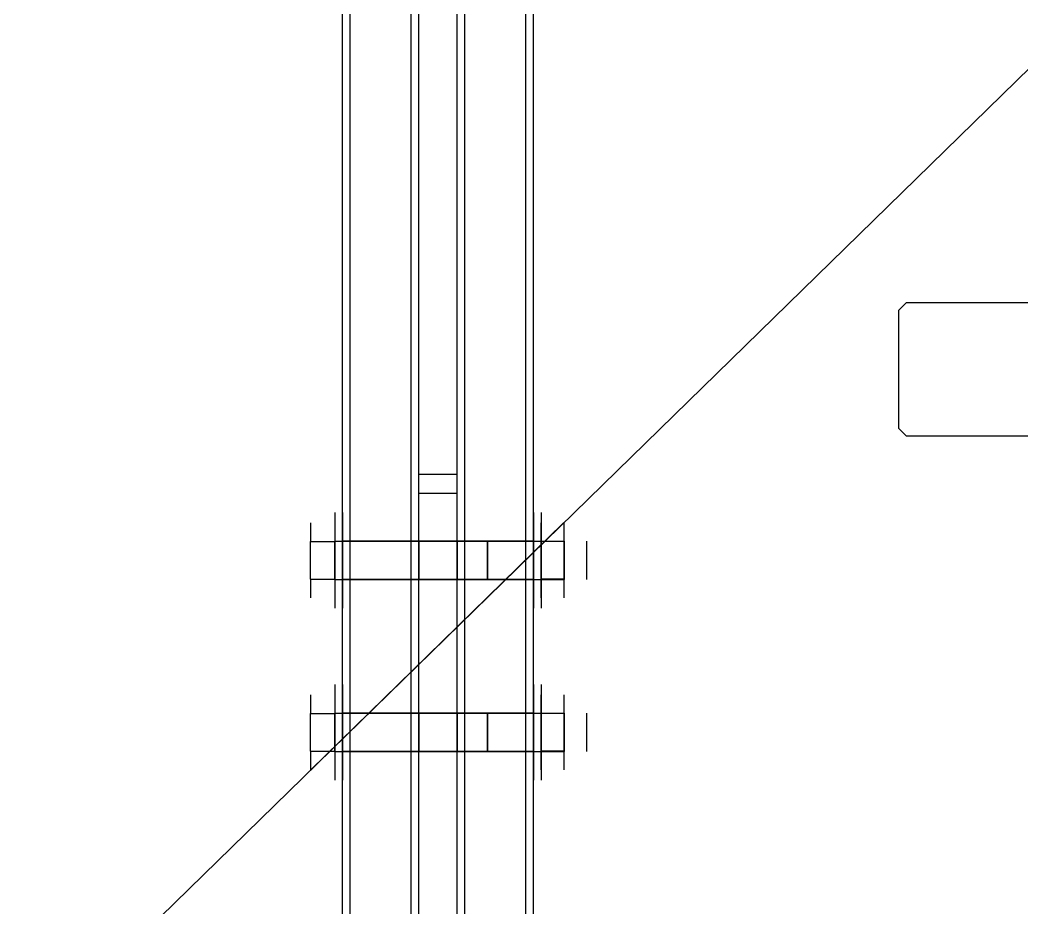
# Model space of a CAD drawing. Extents: x 0 to 2438, y 0 to 2056.
# Drawn here: x 377.6 to 508.7, y 211.9 to 328.1 of the extents above; entities that cross this region are included whole.
import ezdxf

# ---------------------------------------------------------------- set-up
doc = ezdxf.new("R2010")
doc.units = 0
doc.layers.get('0').update_dxf_attribs({"linetype": 'CONTINUOUS'})

msp = doc.modelspace()

# ---------------------------------------------------------------- linework, layer by layer
at = {"color": 253}
for p, q in [((377.575, 192.845), (1132.58, 929.869)), ((377.575, 192.845), (1108.26, 906.134)), ((377.575, 192.845), (1108.26, 906.134)), ((419.77, 102.133), (419.77, 650.134)), ((420.772, 102.133), (420.772, 650.134)), ((428.77, 102.133), (428.77, 650.134)), ((429.772, 102.133), (429.772, 650.134)), ((434.77, 102.133), (434.77, 650.134)), ((435.772, 102.133), (435.772, 650.134)), ((443.77, 102.133), (443.77, 650.134)), ((444.772, 102.133), (444.772, 650.134)), ((493.575, 291.133), (492.577, 290.134)), ((493.575, 291.133), (492.577, 290.134)), ((493.575, 291.133), (606.577, 291.133)), ((493.575, 291.133), (606.577, 291.133)), ((492.577, 274.633), (492.577, 290.134)), ((492.577, 274.633), (492.577, 290.134)), ((493.575, 273.633), (492.577, 274.633)), ((493.575, 273.633), (492.577, 274.633)), ((606.577, 273.633), (493.575, 273.633)), ((606.577, 273.633), (493.575, 273.633)), ((429.772, 266.134), (429.772, 268.633)), ((429.772, 266.134), (429.772, 268.633)), ((434.77, 268.633), (429.772, 268.633)), ((434.77, 266.134), (434.77, 268.633)), ((429.772, 208.633), (429.772, 266.134)), ((434.77, 266.134), (429.772, 266.134)), ((429.772, 113.633), (429.772, 266.134)), ((434.77, 208.633), (434.77, 266.134)), ((418.772, 263.633), (418.772, 251.134)), ((419.77, 257.383), (419.77, 263.633)), ((419.77, 263.633), (419.77, 251.134)), ((444.772, 257.383), (444.772, 263.633)), ((444.772, 263.633), (444.772, 251.134)), ((445.77, 263.633), (445.77, 251.134)), ((415.572, 262.292), (415.572, 259.837)), ((418.772, 262.292), (418.772, 259.837)), ((418.772, 262.292), (418.772, 259.837)), ((434.77, 248.679), (448.716, 262.292)), ((445.77, 259.837), (445.77, 262.292)), ((445.77, 259.837), (445.77, 262.292)), ((448.772, 259.837), (448.772, 262.292)), ((415.572, 254.93), (415.572, 259.837)), ((415.572, 259.837), (418.772, 259.837)), ((418.772, 257.383), (418.772, 259.883)), ((418.772, 259.883), (418.772, 254.883)), ((418.772, 259.837), (418.772, 259.883)), ((418.772, 259.883), (418.772, 259.837)), ((418.772, 259.883), (419.77, 259.883)), ((418.772, 259.883), (438.771, 259.883)), ((418.772, 259.837), (418.772, 259.026)), ((418.772, 259.026), (418.772, 259.837)), ((418.772, 254.93), (418.772, 259.837)), ((418.772, 254.93), (418.772, 259.837)), ((419.77, 257.383), (419.77, 259.883)), ((419.77, 259.883), (419.77, 254.883)), ((419.77, 257.383), (419.77, 259.883)), ((419.77, 259.883), (419.77, 254.883)), ((429.772, 259.883), (419.77, 259.883)), ((429.772, 257.383), (429.772, 259.883)), ((429.772, 259.883), (429.772, 254.883)), ((429.772, 257.383), (429.772, 259.883)), ((429.772, 259.883), (429.772, 254.883)), ((434.77, 259.883), (429.772, 259.883)), ((434.77, 257.383), (434.77, 259.883)), ((434.77, 259.883), (434.77, 254.883)), ((434.77, 257.383), (434.77, 259.883)), ((434.77, 259.883), (434.77, 254.883)), ((444.772, 259.883), (434.77, 259.883)), ((438.771, 254.883), (438.771, 259.883)), ((438.771, 259.883), (438.771, 257.383)), ((438.771, 259.883), (448.772, 259.883)), ((444.772, 257.383), (444.772, 259.883)), ((444.772, 259.883), (444.772, 254.883)), ((444.772, 257.383), (444.772, 259.883)), ((444.772, 259.883), (444.772, 254.883)), ((444.772, 259.883), (445.77, 259.883)), ((445.77, 257.383), (445.77, 259.883)), ((445.77, 259.883), (445.77, 254.883)), ((445.77, 257.383), (445.77, 259.883)), ((445.77, 259.883), (445.77, 254.883)), ((445.77, 259.883), (448.772, 259.883)), ((445.77, 259.837), (445.77, 254.93)), ((448.772, 259.837), (445.77, 259.837)), ((445.77, 259.837), (445.77, 254.93)), ((448.772, 257.383), (448.772, 259.883)), ((448.772, 259.883), (448.772, 254.883)), ((448.772, 259.837), (448.772, 254.93)), ((451.771, 254.883), (451.771, 259.883)), ((418.772, 259.026), (418.772, 258.196)), ((418.772, 258.196), (418.772, 259.026)), ((418.772, 258.196), (418.772, 257.383)), ((418.772, 256.571), (418.772, 258.196)), ((418.772, 254.883), (418.772, 257.383)), ((418.772, 257.383), (418.772, 256.571)), ((419.77, 251.134), (419.77, 257.383)), ((419.77, 254.883), (419.77, 257.383)), ((419.77, 254.883), (419.77, 257.383)), ((429.772, 254.883), (429.772, 257.383)), ((429.772, 254.883), (429.772, 257.383)), ((434.77, 254.883), (434.77, 257.383)), ((434.77, 254.883), (434.77, 257.383)), ((438.771, 257.383), (438.771, 254.883)), ((444.772, 251.134), (444.772, 257.383)), ((444.772, 254.883), (444.772, 257.383)), ((444.772, 254.883), (444.772, 257.383)), ((445.77, 254.883), (445.77, 257.383)), ((445.77, 254.883), (445.77, 257.383)), ((448.772, 254.883), (448.772, 257.383)), ((418.772, 255.742), (418.772, 256.571)), ((418.772, 256.571), (418.772, 255.742)), ((418.772, 254.93), (418.772, 255.742)), ((418.772, 255.742), (418.772, 254.93)), ((415.572, 254.93), (415.572, 252.476)), ((415.572, 254.93), (418.772, 254.93)), ((418.772, 254.93), (418.772, 254.883)), ((418.772, 254.883), (418.772, 254.93)), ((418.772, 254.93), (418.772, 252.476)), ((418.772, 254.93), (418.772, 252.476)), ((418.772, 254.883), (419.77, 254.883)), ((418.772, 254.883), (438.771, 254.883)), ((429.772, 254.883), (419.77, 254.883)), ((434.77, 254.883), (429.772, 254.883)), ((444.772, 254.883), (434.77, 254.883)), ((438.771, 254.883), (448.772, 254.883)), ((444.772, 254.883), (445.77, 254.883)), ((448.772, 254.93), (445.77, 254.93)), ((445.77, 252.476), (445.77, 254.93)), ((445.77, 252.476), (445.77, 254.93)), ((445.77, 254.883), (448.772, 254.883)), ((448.772, 252.476), (448.772, 254.93)), ((415.611, 229.977), (434.77, 248.679)), ((418.772, 241.133), (418.772, 228.633)), ((419.77, 234.883), (419.77, 241.133)), ((419.77, 241.133), (419.77, 228.633)), ((444.772, 234.883), (444.772, 241.133)), ((444.772, 241.133), (444.772, 228.633)), ((445.77, 241.133), (445.77, 228.633)), ((415.572, 239.791), (415.572, 237.337)), ((418.772, 239.791), (418.772, 237.337)), ((418.772, 239.791), (418.772, 237.337)), ((445.77, 237.337), (445.77, 239.791)), ((445.77, 237.337), (445.77, 239.791)), ((448.772, 237.337), (448.772, 239.791)), ((415.572, 232.429), (415.572, 237.337)), ((415.572, 237.337), (418.772, 237.337)), ((418.772, 234.883), (418.772, 237.383)), ((418.772, 237.383), (418.772, 232.383)), ((418.772, 237.337), (418.772, 237.383)), ((418.772, 237.383), (418.772, 237.337)), ((418.772, 237.383), (419.77, 237.383)), ((418.772, 237.383), (438.771, 237.383)), ((418.772, 237.337), (418.772, 236.525)), ((418.772, 236.525), (418.772, 237.337)), ((418.772, 232.429), (418.772, 237.337)), ((418.772, 232.429), (418.772, 237.337)), ((419.77, 234.883), (419.77, 237.383)), ((419.77, 237.383), (419.77, 232.383)), ((419.77, 234.883), (419.77, 237.383)), ((419.77, 237.383), (419.77, 232.383)), ((429.772, 237.383), (419.77, 237.383)), ((429.772, 234.883), (429.772, 237.383)), ((429.772, 237.383), (429.772, 232.383)), ((429.772, 234.883), (429.772, 237.383)), ((429.772, 237.383), (429.772, 232.383)), ((434.77, 237.383), (429.772, 237.383)), ((434.77, 234.883), (434.77, 237.383)), ((434.77, 237.383), (434.77, 232.383)), ((434.77, 234.883), (434.77, 237.383)), ((434.77, 237.383), (434.77, 232.383)), ((444.772, 237.383), (434.77, 237.383)), ((438.771, 232.383), (438.771, 237.383)), ((438.771, 237.383), (438.771, 234.883)), ((438.771, 237.383), (448.772, 237.383)), ((444.772, 234.883), (444.772, 237.383)), ((444.772, 237.383), (444.772, 232.383)), ((444.772, 234.883), (444.772, 237.383)), ((444.772, 237.383), (444.772, 232.383)), ((444.772, 237.383), (445.77, 237.383)), ((445.77, 234.883), (445.77, 237.383)), ((445.77, 237.383), (445.77, 232.383)), ((445.77, 234.883), (445.77, 237.383)), ((445.77, 237.383), (445.77, 232.383)), ((445.77, 237.383), (448.772, 237.383)), ((445.77, 237.337), (445.77, 232.429)), ((448.772, 237.337), (445.77, 237.337)), ((445.77, 237.337), (445.77, 232.429)), ((448.772, 234.883), (448.772, 237.383)), ((448.772, 237.383), (448.772, 232.383)), ((448.772, 237.337), (448.772, 232.429)), ((451.771, 232.383), (451.771, 237.383)), ((418.772, 236.525), (418.772, 235.695)), ((418.772, 235.695), (418.772, 236.525)), ((418.772, 235.695), (418.772, 234.883)), ((418.772, 234.071), (418.772, 235.695)), ((418.772, 232.383), (418.772, 234.883)), ((418.772, 234.883), (418.772, 234.071)), ((419.77, 228.633), (419.77, 234.883)), ((419.77, 232.383), (419.77, 234.883)), ((419.77, 232.383), (419.77, 234.883)), ((429.772, 232.383), (429.772, 234.883)), ((429.772, 232.383), (429.772, 234.883)), ((434.77, 232.383), (434.77, 234.883)), ((434.77, 232.383), (434.77, 234.883)), ((438.771, 234.883), (438.771, 232.383)), ((444.772, 228.633), (444.772, 234.883)), ((444.772, 232.383), (444.772, 234.883)), ((444.772, 232.383), (444.772, 234.883)), ((445.77, 232.383), (445.77, 234.883)), ((445.77, 232.383), (445.77, 234.883)), ((448.772, 232.383), (448.772, 234.883)), ((418.772, 233.243), (418.772, 234.071)), ((418.772, 234.071), (418.772, 233.243)), ((415.572, 232.429), (415.572, 229.977)), ((415.572, 232.429), (418.772, 232.429)), ((418.772, 232.429), (418.772, 233.243)), ((418.772, 233.243), (418.772, 232.429)), ((418.772, 232.429), (418.772, 232.383)), ((418.772, 232.383), (418.772, 232.429)), ((418.772, 232.429), (418.772, 229.977)), ((418.772, 232.429), (418.772, 229.977)), ((418.772, 232.383), (419.77, 232.383)), ((418.772, 232.383), (438.771, 232.383)), ((429.772, 232.383), (419.77, 232.383)), ((434.77, 232.383), (429.772, 232.383)), ((444.772, 232.383), (434.77, 232.383)), ((438.771, 232.383), (448.772, 232.383)), ((444.772, 232.383), (445.77, 232.383)), ((448.772, 232.429), (445.77, 232.429)), ((445.77, 229.977), (445.77, 232.429)), ((445.77, 229.977), (445.77, 232.429)), ((445.77, 232.383), (448.772, 232.383)), ((448.772, 229.977), (448.772, 232.429))]:
    msp.add_line(p, q, dxfattribs=at)

doc.saveas('drawing.dxf')
